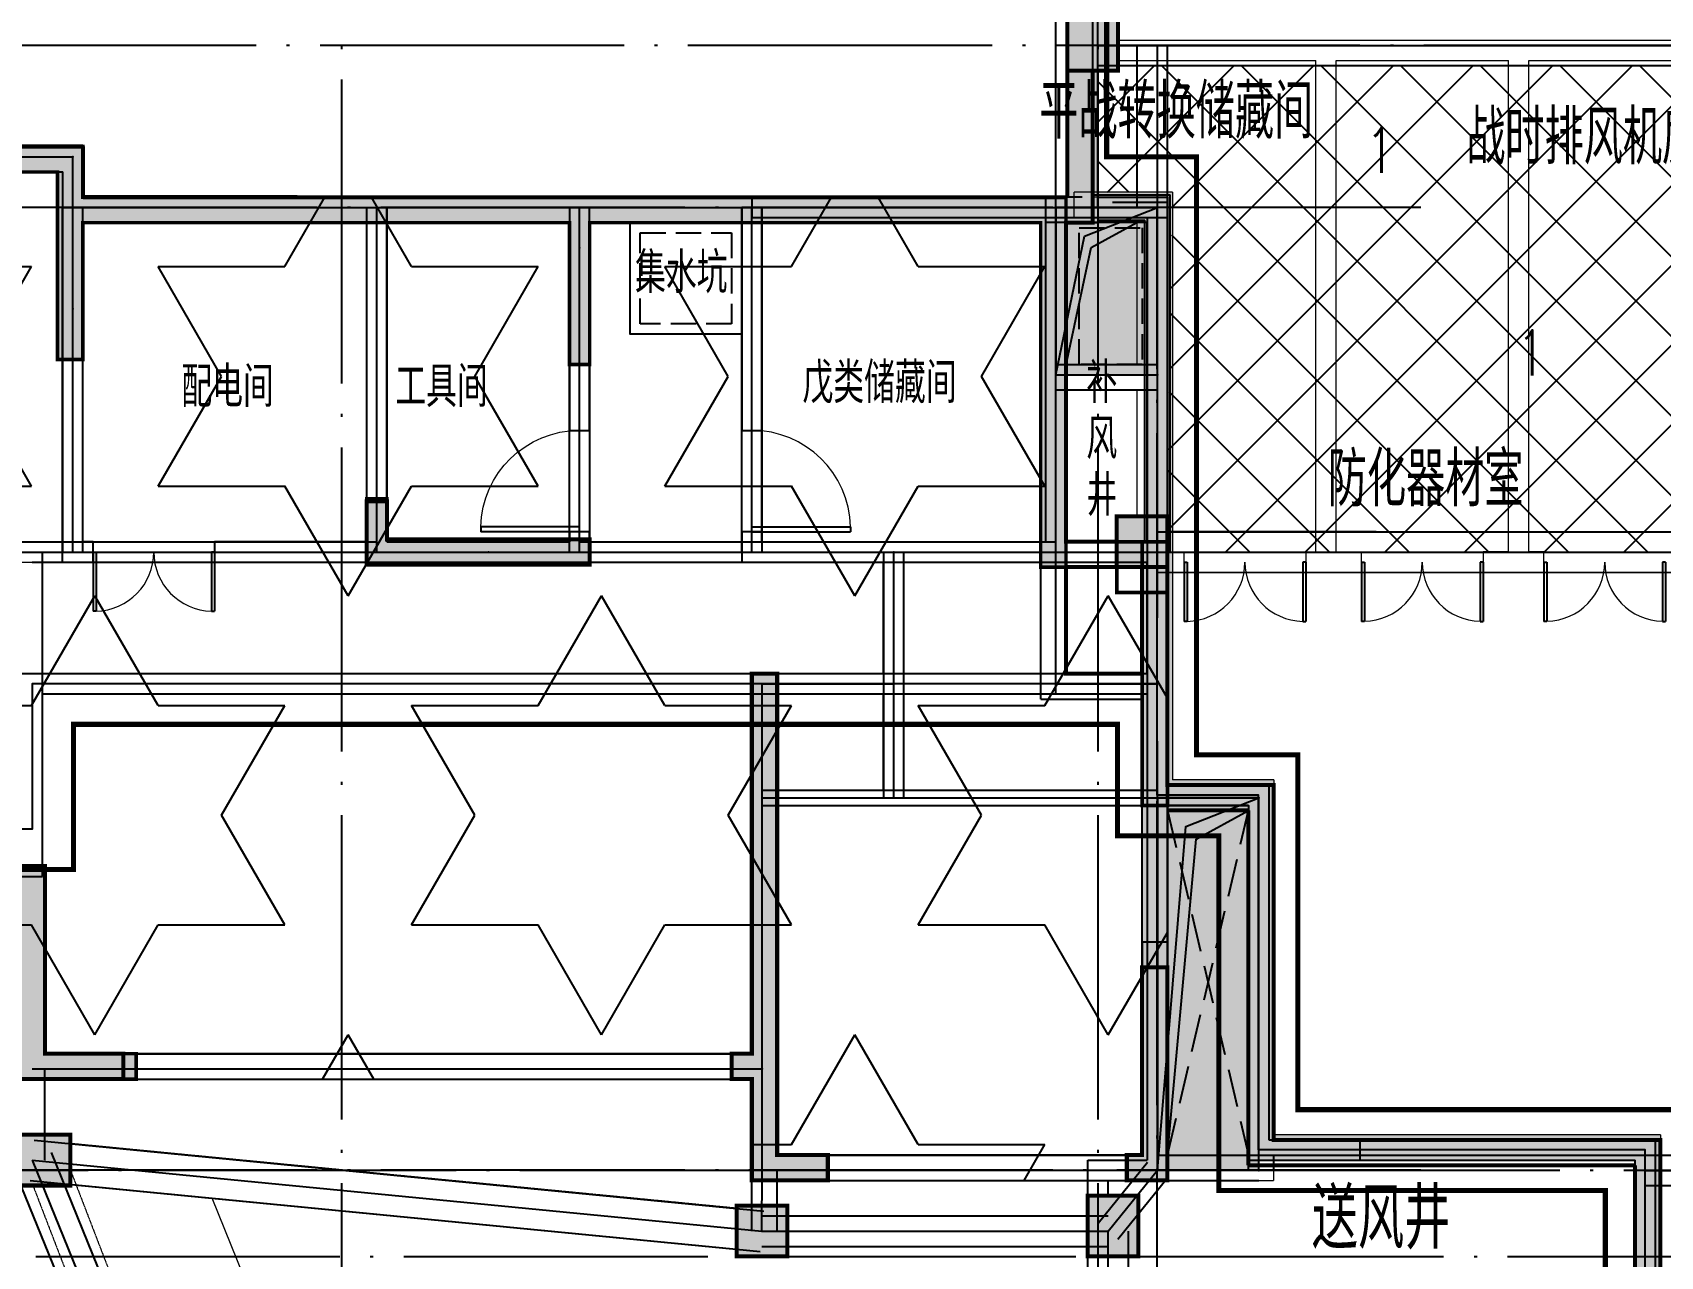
# Model space of a CAD drawing. Extents: x 290727 to 13733020, y 1731457 to 3643100.
# Drawn here: x 636766 to 652827, y 2202130 to 2214205 of the extents above; entities that cross this region are included whole.
import ezdxf

# ---------------------------------------------------------------- set-up
doc = ezdxf.new("R2010")
doc.units = 0
doc.header["$LTSCALE"] = 10
doc.header["$PDSIZE"] = 0.5
for name, pattern in [('DASH', [0.35, 0.25, -0.1]), ('DASHED', [0.75, 0.5, -0.25]), ('DOTE', [2.42, 2, -0.2, 0.02, -0.2]), ('虚线', [750, 450, -300])]:
    doc.linetypes.add(name, pattern=pattern)
doc.layers.get('0').update_dxf_attribs({"linetype": 'CONTINUOUS'})
for name, color, linetype, true_color in [('1106', 7, 'CONTINUOUS', 0x89bf5f), ('2106', 7, 'CONTINUOUS', 0x64cfcf), ('2206', 7, 'CONTINUOUS', 0x3474d4), ('3200', 7, 'CONTINUOUS', 0xf4e9b4)]:
    doc.layers.add(name, color=color, linetype=linetype, true_color=true_color)
for name, color, linetype in [('21000', 5, 'CONTINUOUS'), ('BEAM_CONT', 4, 'CONTINUOUS'), ('BEAM_DASH', 144, 'DASHED'), ('BEAM_SE', 144, 'DASHED'), ('COLU', 2, 'CONTINUOUS'), ('COLUMN', 9, 'CONTINUOUS'), ('DOTE', 8, 'DOTE'), ('PUB_HATCH', 8, 'CONTINUOUS'), ('PUB_TEXT', 7, 'CONTINUOUS'), ('SPACE_HATCH', 8, 'CONTINUOUS'), ('SURFACE', 6, 'CONTINUOUS'), ('WALL', 255, 'CONTINUOUS'), ('WINDOW', 4, 'CONTINUOUS'), ('X-人防$0$PUB_HATCH', 8, 'CONTINUOUS'), ('作业图', 4, 'CONTINUOUS'), ('剪力墙', 170, 'CONTINUOUS'), ('填充', 8, 'CONTINUOUS'), ('房间名称', 7, 'CONTINUOUS'), ('排水', 61, 'CONTINUOUS'), ('文字', 4, 'CONTINUOUS'), ('洞口边线', 7, 'CONTINUOUS'), ('防火分区示意线', 4, 'CONTINUOUS'), ('防火分区线', 7, 'CONTINUOUS'), ('风井', 211, 'CONTINUOUS')]:
    doc.layers.add(name, color=color, linetype=linetype)
doc.layers.add('DIM_MODI', color=6, linetype='CONTINUOUS', plot=False)
for name, color, linetype, lineweight in [('X-人防$0$人防', 210, 'CONTINUOUS', 20), ('人防', 210, 'CONTINUOUS', 20), ('板加腋边线', 253, '虚线', 18)]:
    doc.layers.add(name, color=color, linetype=linetype, lineweight=lineweight)
doc.layers.get('0').off()
doc.styles.add('_TCH_DIM', font='SIMPLEX', dxfattribs={"bigfont": 'GBCBIG'})
doc.styles.add('HNSJY', font='HNSJY-07', dxfattribs={"width": 0.8, "bigfont": 'HNSJY-HZ'})

# ---------------------------------------------------------------- blocks, each defined once
blk = doc.blocks.new('A$C55C93FC2')
at = {"layer": 'DOTE', "linetype": 'DOTE', "ltscale": 150}
for p, q in [((154884.1, 127235.5), (154884.1, 12200)), ((162348.6, 127235.5), (162348.6, 43042.4)), ((107484.1, 87642.4), (252290.8, 87642.4)), ((107484.1, 82642.4), (252290.8, 82642.4)), ((102196, 76542.4), (252290.8, 76542.4)), ((10299.5, 75692.4), (170248.6, 75692.4))]:
    blk.add_line(p, q, dxfattribs=at)
blk = doc.blocks.new('A$C52C345C4')
at = {"layer": '剪力墙'}
h = blk.add_hatch(color=0, dxfattribs=at)
h.paths.add_polyline_path([(-12800, -2200), (-13100, -2200), (-13100, -4800), (-12850, -4800), (-12850, -2450), (-12800, -2450)])
h.paths.add_polyline_path([(-9000, -3500), (-9250, -3500), (-9250, -8250), (-9750, -8250), (-9750, -8500), (-9000, -8500), (-9000, -7500), (-8800, -7500), (-8800, -7250), (-9000, -7250)])
h.paths.add_polyline_path([(-12850, -6400), (-13100, -6400), (-13100, -8500), (-12700, -8500), (-12700, -8250), (-12850, -8250)])
h.paths.add_polyline_path([(-12850, -4800), (-13100, -4800), (-13100, -6400), (-12850, -6400)])
h.paths.add_polyline_path([(-5200, -1800), (-5400, -1800), (-5400, -2175), (-7400, -2175), (-7400, -2425), (-5200, -2425)], flags=17)
h.paths.add_polyline_path([(2600, 200), (-200, 200), (-400, 200), (-400, 0), (-200, 0), (-200, -400), (0, -400), (0, 0), (2600, 0)], flags=17)
h.paths.add_polyline_path([(2400, -1800), (2200, -1800), (2200, -2200), (-200, -2200), (-200, -2450), (2400, -2450)], flags=17)
h.paths.add_polyline_path([(-1775, -5400), (-2025, -5400), (-2025, -7250), (-2925, -7250), (-2925, -7500), (-1775, -7500)])
h.paths.add_polyline_path([(5125, -7250), (4225, -7250), (4225, -5400), (3975, -5400), (3975, -7500), (5125, -7500)])
h.paths.add_polyline_path([(9600, -2175), (7600, -2175), (7600, -1800), (7400, -1800), (7400, -2425), (9600, -2425)], flags=17)
h.paths.add_polyline_path([(11450, -3500), (11200, -3500), (11200, -7250), (11000, -7250), (11000, -7500), (11200, -7500), (11200, -8500), (11950, -8500), (11950, -8250), (11450, -8250), (11450, -7250)])
h.paths.add_polyline_path([(15700, -2200), (15000, -2200), (15000, -2450), (15050, -2450), (15050, -4800), (15300, -4800), (15300, -2450), (15400, -2450), (15400, -4800), (15650, -4800), (15650, -2450), (15700, -2450)])
h.paths.add_polyline_path([(15800, -8250), (15650, -8250), (15650, -6150), (15400, -6150), (15400, -8250), (15300, -8250), (15300, -6150), (15050, -6150), (15050, -8250), (14900, -8250), (14900, -8500), (15800, -8500)])
h.paths.add_polyline_path([(19500, -7500), (19650, -7500), (19650, -7250), (19500, -7250), (19500, -3500), (19250, -3500), (19250, -7250), (19250, -8250), (18750, -8250), (18750, -8500), (19500, -8500)])
h.paths.add_polyline_path([(23300, -1775), (23100, -1775), (23100, -2175), (21100, -2175), (21100, -2425), (23300, -2425)])
h.paths.add_polyline_path([(30900, 200), (30900, 200), (28300, 200), (28300, 0), (30700, 0), (30700, -400), (30900, -400)])
h.paths.add_polyline_path([(28300, 200), (28100, 200), (28100, 0), (28300, 0)])
h.paths.add_polyline_path([(31100, 200), (30900, 200), (30900, 0), (31100, 0)])
h.paths.add_polyline_path([(30900, -2200), (28500, -2200), (28500, -1800), (28300, -1800), (28300, -2450), (30900, -2450)])
h.paths.add_polyline_path([(33625, -7250), (32725, -7250), (32725, -5400), (32475, -5400), (32475, -7500), (33625, -7500)])
h.paths.add_polyline_path([(26725, -5400), (26475, -5400), (26475, -7250), (25575, -7250), (25575, -7500), (26725, -7500)])
h.paths.add_polyline_path([(40450, -8250), (39950, -8250), (39950, -3500), (39700, -3500), (39700, -7250), (39500, -7250), (39500, -7500), (39700, -7500), (39700, -8500), (40450, -8500)])
h.paths.add_polyline_path([(43800, -6150), (43550, -6150), (43550, -8250), (43400, -8250), (43400, -8500), (43800, -8500)])
h.paths.add_polyline_path([(43800, -1950), (43300, -1950), (43300, -2450), (43550, -2450), (43550, -4800), (43800, -4800)])
h.paths.add_polyline_path([(2650, 5100), (2650, 5350), (-450, 5350), (-450, 1700), (-2400, 1700), (-2400, 1200), (-12100, 1200), (-12100, -2450), (-11850, -2450), (-11850, 950), (-7400, 950), (-7400, -450), (-7200, -450), (-7200, 950), (-2400, 950), (-2400, -400), (-2200, -400), (-2150, -400), (-2150, 1450), (-200, 1450), (-200, 5100), (2400, 5100), (2400, 1450), (4350, 1450), (4350, -400), (4400, -400), (4400, -200), (4400, -400), (4600, -400), (4600, 950), (9400, 950), (9400, -450), (9600, -450), (9600, 950), (14050, 950), (14050, -2450), (14300, -2450), (14300, 1200), (4600, 1200), (4600, 1700), (2650, 1700)])
h.paths.add_polyline_path([(36100, -1800), (35900, -1800), (35900, -2425), (38100, -2425), (38100, -2175), (36100, -2175)])
h.paths.add_polyline_path([(2650, 5100), (3050, 5100), (3050, 5350), (2650, 5350)], flags=17)
h = blk.add_hatch(color=0, dxfattribs=at)
h.paths.add_polyline_path([(16400, 1200), (14300, 1200), (14300, 950), (16400, 950)])
h.paths.add_polyline_path([(26350, 1450), (28300, 1450), (28300, 5100), (30900, 5100), (30900, 1450), (32850, 1450), (32850, -200), (32850, -400), (33100, -400), (33100, 950), (37900, 950), (37900, -450), (38100, -450), (38100, 950), (42550, 950), (42550, -2450), (42800, -2450), (42800, 1200), (33100, 1200), (33100, 1700), (31150, 1700), (31150, 5350), (28050, 5350), (28050, 5100), (28050, 1700), (26100, 1700), (26100, 1200), (16400, 1200), (16400, -2450), (16650, -2450), (16650, 950), (21100, 950), (21100, -450), (21300, -450), (21300, 950), (26100, 950), (26100, -400), (26350, -400), (26350, -200), (26350, -200)])
h.paths.add_polyline_path([(27650, 5100), (28050, 5100), (28050, 5350), (27650, 5350)], flags=16)
at = {"layer": '剪力墙', "color": 0}
blk.add_lwpolyline([(30900, 1450), (32850, 1450), (32850, -200), (32850, -200), (32850, -400), (33100, -400), (33100, 950), (37900, 950), (37900, -450), (38100, -450), (38100, 950), (42550, 950), (42550, -2450), (42800, -2450), (42800, 1200), (33100, 1200), (33100, 1700), (31150, 1700)], dxfattribs=at)
for points in [[(38100, -2175), (38100, -2425), (35900, -2425), (35900, -1800), (36100, -1800), (36100, -2175)], [(43300, -1950), (43800, -1950), (43800, -4800), (43550, -4800), (43550, -2450), (43300, -2450)], [(39700, -8500), (39700, -7500), (39500, -7500), (39500, -7250), (39700, -7250), (39700, -3500), (39950, -3500), (39950, -8250), (40450, -8250), (40450, -8500)], [(32475, -5400), (32725, -5400), (32725, -7250), (33625, -7250), (33625, -7500), (32475, -7500)], [(43800, -6150), (43550, -6150), (43550, -8250), (43400, -8250), (43400, -8500), (43800, -8500)]]:
    blk.add_lwpolyline(points, close=True, dxfattribs=at)
blk = doc.blocks.new('$DorLib2D$00000002')
for p, q in [((-0.5, 0), (-0.5, 0.4875)), ((-0.475, 0.4875), (-0.5, 0.4875)), ((-0.475, 0), (-0.475, 0.4875)), ((0.475, 0), (0.475, 0.4875)), ((0.475, 0.4875), (0.5, 0.4875)), ((0.5, 0), (0.5, 0.4875)), ((-0.5, 0), (-0.475, 0)), ((0.5, 0), (0.475, 0))]:
    blk.add_line(p, q)
at = {"lineweight": 13}
for centre, start, end in [((-0.4875, 0), 0, 88.53072), ((0.4875, 0), 91.46928, 180)]:
    blk.add_arc(centre, 0.4875, start, end, dxfattribs=at)
blk = doc.blocks.new('$DorLib2D$00000001')
for p, q in [((0.45, 0.975), (0.5, 0.975)), ((0.45, 0), (0.45, 0.975)), ((0.5, 0), (0.5, 0.975)), ((0.5, 0), (0.45, 0))]:
    blk.add_line(p, q)
at = {"lineweight": 13}
blk.add_arc((0.475, 0), 0.975, 91.4693, 180, dxfattribs=at)
blk = doc.blocks.new('A$C26CF02E8')
at = {"layer": '风井', "linetype": 'DASH', "ltscale": 150}
for p, q in [((157415, 80965), (158215, 77565)), ((157415, 77565), (158215, 80965))]:
    blk.add_line(p, q, dxfattribs=at)
at = {"layer": '风井', "linetype": 'DASH', "ltscale": 150, "flags": 128}
blk.add_lwpolyline([(157415, 77565), (158215, 77565), (158215, 80965), (157415, 80965)], close=True, dxfattribs=at)
blk = doc.blocks.new('_FZH')
blk.add_lwpolyline([(-0.5, -0.5), (0.5, -0.5), (0.5, 0.5), (-0.5, 0.5)], close=True)
at = {"layer": 'PUB_HATCH'}
blk.add_solid([(-0.5, -0.5), (0.5, -0.5), (-0.5, 0.5), (0.5, 0.5)], dxfattribs=at)
blk = doc.blocks.new('X-人防$0$$DorLib2D$00000002')
for p, q in [((-0.5, 0), (-0.5, 0.4875)), ((-0.475, 0.4875), (-0.5, 0.4875)), ((-0.475, 0), (-0.475, 0.4875)), ((0.475, 0), (0.475, 0.4875)), ((0.475, 0.4875), (0.5, 0.4875)), ((0.5, 0), (0.5, 0.4875)), ((-0.5, 0), (-0.475, 0)), ((0.5, 0), (0.475, 0))]:
    blk.add_line(p, q)
at = {"lineweight": 13}
for centre, start, end in [((-0.4875, 0), 0, 88.53072), ((0.4875, 0), 91.46928, 180)]:
    blk.add_arc(centre, 0.4875, start, end, dxfattribs=at)
blk = doc.blocks.new('车库建筑作业图')
at = {"layer": 'PUB_HATCH', "linetype": 'Continuous'}
for points in [[(647277, 2213830), (646977, 2213830), (646977, 2212580), (647177, 2212513), (647277, 2212580)], [(643862, 2212380), (647277, 2212380), (647177, 2212513), (646977, 2212580), (643862, 2212580)], [(647177, 2212513), (647277, 2212380), (647962, 2212380), (647962, 2212580), (647277, 2212580)]]:
    blk.add_hatch(color=256, dxfattribs=at).paths.add_polyline_path(points)
at = {"layer": 'PUB_HATCH'}
blk.add_hatch(color=256, dxfattribs=at).paths.add_polyline_path([(647762, 2212330), (647745, 2212580), (646762, 2212580), (646762, 2212330)])
at = {"layer": 'SPACE_HATCH'}
for points in [[(647762, 2212381), (648012, 2212631), (647042, 2212631), (647042, 2212381)], [(648762, 2206581), (649012, 2206831), (648012, 2206831), (647762, 2206581)], [(652577, 2203081), (652827, 2203331), (649012, 2203331), (648762, 2203081)]]:
    blk.add_hatch(color=256, dxfattribs=at).paths.add_polyline_path(points)
at = {"layer": 'X-人防$0$PUB_HATCH', "linetype": 'Continuous'}
for points in [[(648012, 2212631), (647762, 2212381), (647762, 2208980), (648012, 2208980)], [(648012, 2208980), (647762, 2208980), (647762, 2206581), (648012, 2206831)], [(649012, 2206831), (648762, 2206581), (648762, 2203081), (649012, 2203331)]]:
    blk.add_hatch(color=256, dxfattribs=at).paths.add_polyline_path(points)
at = {"layer": 'X-人防$0$PUB_HATCH'}
blk.add_hatch(color=256, dxfattribs=at).paths.add_polyline_path([(652827, 2203331), (652577, 2203081), (652577, 2197781), (652827, 2198031)])
at = {"layer": '填充', "linetype": 'Continuous'}
h = blk.add_hatch(dxfattribs=at)
h.set_pattern_fill('ANSI37', color=256, scale=350, style=0)
h.set_pattern_definition([(45, (0, 0), (-392.8862, 392.8862), []), (135, (0, 0), (-392.8862, -392.8862), [])])
h.paths.add_polyline_path([(657977, 2213880), (647277, 2213880), (647277, 2212630), (648012, 2212630), (647962, 2209080), (657977, 2209080)])
at = {"layer": 'DIM_MODI', "linetype": 'Continuous'}
for p, q in [((646977, 2212580), (646977, 2236180)), ((635313, 2213080), (637262, 2213080)), ((637262, 2213080), (637262, 2212580)), ((637262, 2212580), (646977, 2212580))]:
    blk.add_line(p, q, dxfattribs=at)
at = {"layer": 'DOTE', "ltscale": 150}
for p, q in [((646862, 2207680), (646862, 2214904)), ((650462, 2212480), (619362, 2212480)), ((647862, 2196363), (647862, 2212480)), ((650462, 2202980), (619362, 2202980))]:
    blk.add_line(p, q, dxfattribs=at)
at = {"layer": 'WALL', "linetype": 'Continuous'}
for p, q in [((646977, 2213830), (646977, 2212580)), ((647277, 2213830), (647277, 2212580)), ((643862, 2212580), (646977, 2212580)), ((643862, 2212580), (643862, 2212380)), ((647277, 2212580), (647962, 2212580)), ((647962, 2212580), (647962, 2212380)), ((643862, 2212380), (647277, 2212380)), ((647277, 2212380), (647962, 2212380)), ((647762, 2212380), (647762, 2206680)), ((647962, 2212380), (647962, 2206780)), ((647962, 2207780), (647962, 2206780)), ((647762, 2207680), (647762, 2206680)), ((647762, 2206680), (647762, 2203080)), ((647762, 2206680), (647762, 2203080)), ((647962, 2206780), (648962, 2206780)), ((647962, 2206780), (648962, 2206780)), ((648962, 2206780), (648962, 2203280)), ((648962, 2206780), (648962, 2203280)), ((647962, 2206580), (648762, 2206580)), ((647962, 2206580), (647962, 2202880)), ((647962, 2206580), (648762, 2206580)), ((647962, 2206580), (647962, 2202880)), ((648762, 2206580), (648762, 2203080)), ((648762, 2206580), (648762, 2203080)), ((648962, 2203280), (649862, 2203280)), ((648962, 2203280), (652777, 2203280)), ((649862, 2203280), (649862, 2203080)), ((652777, 2201980), (652777, 2203280)), ((647177, 2203080), (647762, 2203080)), ((647177, 2202480), (647177, 2203080)), ((647377, 2203080), (647762, 2203080)), ((648762, 2203080), (649862, 2203080)), ((648762, 2203080), (652577, 2203080)), ((652577, 2202080), (652577, 2203080)), ((647377, 2202880), (647962, 2202880)), ((647377, 2202730), (647377, 2202880)), ((647577, 2202880), (647962, 2202880)), ((647177, 2201980), (647177, 2202480)), ((647377, 2202080), (647377, 2202130))]:
    blk.add_line(p, q, dxfattribs=at)
at = {"layer": 'WALL'}
for p, q in [((637062, 2208980), (637062, 2212480)), ((637062, 2212480), (637262, 2212480)), ((637262, 2209180), (637262, 2212480)), ((640062, 2209180), (640062, 2212480)), ((640062, 2212480), (640262, 2212480)), ((640262, 2209180), (640262, 2212480)), ((642062, 2212480), (642062, 2210280)), ((642262, 2212480), (642062, 2212480)), ((642262, 2210280), (642262, 2212480)), ((643762, 2212480), (643762, 2210280)), ((643962, 2212480), (643762, 2212480)), ((643962, 2210280), (643962, 2212480)), ((647122, 2212580), (646762, 2212580)), ((646762, 2212330), (646762, 2212580)), ((647962, 2212530), (647422, 2212530)), ((647962, 2209080), (647962, 2212530)), ((646762, 2209180), (646762, 2212330)), ((647762, 2212330), (646762, 2212330)), ((646962, 2209180), (646962, 2212330)), ((647762, 2212330), (647422, 2212330)), ((647762, 2209180), (647762, 2212330)), ((642062, 2210280), (642262, 2210280)), ((643762, 2210280), (643962, 2210280)), ((642262, 2209280), (642062, 2209280)), ((642062, 2209280), (642062, 2209180)), ((642262, 2208980), (642262, 2209280)), ((643962, 2209280), (643762, 2209280)), ((643762, 2209280), (643762, 2208980)), ((643962, 2209180), (643962, 2209280)), ((637362, 2209180), (637262, 2209180)), ((637362, 2208980), (637362, 2209180)), ((640062, 2209180), (638562, 2209180)), ((638562, 2209180), (638562, 2208980)), ((640262, 2209180), (642062, 2209180)), ((643962, 2209180), (646762, 2209180)), ((646962, 2209180), (647762, 2209180)), ((647962, 2207780), (647962, 2209080)), ((637062, 2208980), (637362, 2208980)), ((638562, 2208980), (640162, 2208980)), ((640162, 2208980), (642262, 2208980)), ((643762, 2208980), (646862, 2208980)), ((646862, 2208980), (647762, 2208980)), ((647762, 2207880), (647762, 2208980)), ((636662, 2207880), (647762, 2207880)), ((636862, 2207680), (647762, 2207680)), ((636862, 2206330), (636862, 2207680)), ((636862, 2205880), (636862, 2206330)), ((636662, 2205880), (636862, 2205880))]:
    blk.add_line(p, q, dxfattribs=at)
at = {"layer": 'WINDOW', "linetype": 'DASH', "ltscale": 100}
blk.add_lwpolyline([(647092, 2212280), (647712, 2212280), (647712, 2210930), (647092, 2210930)], close=True, dxfattribs=at)
at = {"layer": 'WINDOW'}
for points in [[(637362, 2209180), (638562, 2209180)], [(637362, 2208980), (638562, 2208980)]]:
    blk.add_lwpolyline(points, dxfattribs=at)
at = {"layer": 'X-人防$0$人防', "color": 6, "linetype": 'Continuous'}
for p, q in [((647477, 2214131), (649527, 2214131)), ((647477, 2214131), (647477, 2213931)), ((649527, 2214131), (651427, 2214131)), ((651427, 2214131), (653127, 2214131)), ((647477, 2213931), (649427, 2213931)), ((649427, 2209080), (649427, 2213931)), ((649627, 2209080), (649627, 2213931)), ((649627, 2213931), (651327, 2213931)), ((651327, 2209081), (651327, 2213931)), ((651527, 2209081), (651527, 2213931)), ((651527, 2213931), (653127, 2213931)), ((648012, 2212631), (648012, 2208980)), ((647762, 2212381), (647762, 2208980)), ((648127, 2209080), (648012, 2209080)), ((648127, 2208880), (648127, 2209080)), ((649427, 2209080), (649327, 2209080)), ((649327, 2209080), (649327, 2208880)), ((649877, 2209080), (649627, 2209080)), ((649877, 2208880), (649877, 2209080)), ((651327, 2209081), (651077, 2209081)), ((651077, 2209081), (651077, 2208881)), ((651677, 2209081), (651527, 2209081)), ((651677, 2208881), (651677, 2209081)), ((647762, 2208980), (647762, 2206581)), ((648012, 2208980), (648012, 2206831)), ((648012, 2208880), (648127, 2208880)), ((649327, 2208880), (649527, 2208880)), ((649527, 2208880), (649877, 2208880)), ((651077, 2208881), (651427, 2208881)), ((651427, 2208881), (651677, 2208881)), ((649012, 2206831), (649012, 2203331)), ((648762, 2206581), (648762, 2203081))]:
    blk.add_line(p, q, dxfattribs=at)
at = {"layer": 'X-人防$0$人防', "color": 210}
for p, q in [((652827, 2203331), (652827, 2198031)), ((652577, 2203081), (652577, 2197781))]:
    blk.add_line(p, q, dxfattribs=at)
at = {"layer": '人防'}
for p, q in [((648012, 2212631), (647042, 2212631)), ((647042, 2212381), (647042, 2212631)), ((647762, 2212381), (647042, 2212381)), ((649012, 2206831), (648012, 2206831)), ((648762, 2206581), (647762, 2206581)), ((652827, 2203331), (649012, 2203331)), ((652577, 2203081), (648762, 2203081))]:
    blk.add_line(p, q, dxfattribs=at)
at = {"layer": '排水'}
blk.add_lwpolyline([(642662, 2212330), (643762, 2212330), (643762, 2211230), (642662, 2211230)], close=True, dxfattribs=at)
at = {"layer": '排水', "linetype": 'DASH', "ltscale": 100}
blk.add_lwpolyline([(642762, 2212230), (643662, 2212230), (643662, 2211330), (642762, 2211330)], close=True, dxfattribs=at)
at = {"layer": '防火分区示意线', "color": 5, "linetype": 'DASH', "ltscale": 300, "const_width": 50, "elevation": -2}
blk.add_lwpolyline([(683549, 2181478), (682760, 2181478), (682549, 2181478), (681549, 2181478), (681549, 2186578), (679263, 2186578), (679263, 2198277), (653063, 2198277), (653063, 2203578), (649249, 2203578), (649249, 2205134), (649249, 2207078), (648249, 2207078), (648249, 2212978), (647363, 2212978), (647363, 2236578)], dxfattribs=at)
at = {"layer": '防火分区示意线', "color": 3, "linetype": 'DASH', "ltscale": 300, "const_width": 50}
blk.add_lwpolyline([(687857, 2178280), (682769, 2178280), (682769, 2180680), (682569, 2180680), (680769, 2180680), (680769, 2185780), (678483, 2185780), (678483, 2197478), (652283, 2197480), (652283, 2202780), (648469, 2202780), (648469, 2206280), (647469, 2206280), (647469, 2207380), (637169, 2207380), (637169, 2205947), (630369, 2205947), (630369, 2207380), (623969, 2207380), (623969, 2202580), (615069, 2202580), (615069, 2207380), (608669, 2207380)], dxfattribs=at)
at = {"layer": '防火分区线', "linetype": 'Continuous', "flags": 128}
blk.add_lwpolyline([(683162, 2181080), (682773, 2181080), (682562, 2181080), (681162, 2181080), (681162, 2181080), (681162, 2186180), (678877, 2186180), (678877, 2197878), (652677, 2197880), (652677, 2203180), (648862, 2203180), (648862, 2206680), (647862, 2206680), (647862, 2207780), (636762, 2207780), (636762, 2206347), (630762, 2206347), (630762, 2207780), (623562, 2207780), (623562, 2202980), (615462, 2202980), (615462, 2207780), (608262, 2207780)], dxfattribs=at)
at = {"layer": 'COLUMN', "linetype": 'Continuous', "yscale": 500, "zscale": 500, "rotation": 270}
for p, xscale in [((647227, 2214080), 500), ((636888, 2203080), 500.1224278178997), ((643962, 2202380), 500), ((647427, 2202430), 599.999280157499)]:
    blk.add_blockref('_FZH', p, dxfattribs=dict(at, xscale=xscale))
at = {"layer": 'SURFACE', "color": 8}
blk.add_blockref('A$C52C345C4', (604162, 2211380), dxfattribs=at)
at = {"layer": 'WINDOW'}
for name, p, xscale, yscale, zscale, rotation in [('$DorLib2D$00000001', (642162, 2209780), -1000, 1000, -1000, 90), ('$DorLib2D$00000001', (643862, 2209780), 1000, 1000, -1000, 270), ('$DorLib2D$00000002', (637962, 2209080), 1200, 1200, -1200, 180)]:
    blk.add_blockref(name, p, dxfattribs=dict(at, xscale=xscale, yscale=yscale, zscale=zscale, rotation=rotation))
at = {"layer": 'WINDOW', "color": 7, "xscale": 1200, "yscale": 1200, "zscale": -1200}
for p, rotation in [((648727, 2208980), 180.0018541666201), ((650477, 2208981), 180.0018541666325), ((652277, 2208981), 180.0018541666279)]:
    blk.add_blockref('X-人防$0$$DorLib2D$00000002', p, dxfattribs=dict(at, rotation=rotation))
at = {"layer": '文字', "linetype": 'Continuous'}
for name, p in [('A$C26CF02E8', (490548, 2125565)), ('A$C55C93FC2', (484928, 2126437))]:
    blk.add_blockref(name, p, dxfattribs=at)
at = {"layer": 'PUB_TEXT', "style": '_TCH_DIM'}
for s, p in [('平战转换储藏间', (646698, 2213159)), ('战时排风机房', (650912, 2212904)), ('防化器材室', (649545, 2209530))]:
    blk.add_text(s, height=536.2, dxfattribs=at).set_placement(p)
at = {"layer": 'PUB_TEXT', "style": '_TCH_DIM', "width": 0.705882}
for p in [(649925, 2212820), (651414, 2210821)]:
    blk.add_text('1', height=446, dxfattribs=at).set_placement(p)
at = {"layer": '房间名称', "style": 'HNSJY', "width": 0.8}
for s, p in [('集水坑', (642710, 2211636)), ('戊类储藏间', (644362, 2210549)), ('补', (647163, 2210549)), ('配电间', (638234, 2210510)), ('工具间', (640344, 2210510)), ('风', (647163, 2209997)), ('井', (647163, 2209440))]:
    blk.add_text(s, height=400, dxfattribs=at).set_placement(p)
at = {"layer": '文字', "linetype": 'Continuous', "style": 'HNSJY', "width": 0.8}
blk.add_text('送风井', height=600, dxfattribs=at).set_placement((649386, 2202205))
blk = doc.blocks.new('人防-l')
at = {"layer": '21000'}
blk.add_hatch(color=0, dxfattribs=at).paths.add_polyline_path([(799605, -928383), (799605, -926783), (799855, -926783), (799855, -928383)])
at = {"layer": '2106'}
for points in [[(799369, -919034), (798869, -919034), (798869, -919534), (799369, -919534)], [(799855, -923933), (799355, -923933), (799355, -924433), (799855, -924433)], [(789029, -930034), (788529, -930034), (788529, -930534), (789029, -930534)], [(796104, -930734), (795604, -930734), (795604, -931234), (796104, -931234)], [(799569, -930634), (799069, -930634), (799069, -931234), (799569, -931234)]]:
    blk.add_hatch(color=0, dxfattribs=at).paths.add_polyline_path(points)
at = {"layer": '3200'}
for points in [[(798755, -920883), (798755, -922534), (799755, -922534), (799755, -920884), (799169, -920884), (798755, -920883)], [(799755, -920884), (799169, -920884), (798755, -920883), (798755, -922534), (799037, -921166)], [(799755, -926708), (799755, -930383), (800755, -930384), (800755, -930234), (800755, -926708), (799755, -926708)], [(800755, -926708), (799755, -926708), (799755, -930383), (800037, -926991)]]:
    blk.add_hatch(color=0, dxfattribs=at).paths.add_polyline_path(points)
at = {"color": 0}
for p, q in [((799169, -919284), (799169, -914284)), ((799169, -920884), (799169, -919284)), ((799169, -919284), (799755, -919284)), ((799755, -919284), (805144, -919284)), ((799755, -920884), (799755, -919284)), ((788555, -920383), (789055, -920383)), ((789055, -920883), (789055, -920383)), ((789055, -920883), (792055, -920883)), ((789055, -921883), (789055, -920883)), ((792055, -920883), (793555, -920883)), ((792055, -923783), (792055, -920883)), ((793555, -920883), (794055, -920883)), ((794055, -920883), (795755, -920883)), ((794055, -921283), (794055, -920883)), ((795755, -920883), (798255, -920883)), ((795755, -924283), (795755, -920883)), ((798255, -920883), (798755, -920883)), ((798755, -920883), (799169, -920884)), ((798755, -922534), (798755, -920883)), ((799169, -920884), (799755, -920884)), ((799755, -922534), (799755, -920884)), ((794055, -922433), (794055, -921283)), ((789055, -924283), (789055, -921883)), ((794055, -924283), (794055, -922433)), ((798755, -924283), (798755, -922534)), ((798755, -922534), (799755, -922534)), ((799755, -924283), (799755, -922534)), ((792055, -924283), (792055, -923783)), ((788655, -924283), (789055, -924283)), ((789055, -924283), (792055, -924283)), ((792055, -924283), (793155, -924283)), ((793155, -924283), (794055, -924283)), ((794055, -924283), (795755, -924283)), ((795755, -924283), (797155, -924283)), ((797155, -924283), (798755, -924283)), ((797155, -925583), (797155, -924283)), ((798754, -925584), (798755, -924283)), ((798755, -924283), (799755, -924283)), ((799754, -925584), (799755, -924283)), ((799755, -924283), (805144, -924284)), ((795855, -926708), (795855, -925583)), ((795855, -925583), (797155, -925583)), ((797155, -926708), (797155, -925583)), ((798754, -925584), (799754, -925584)), ((799755, -926708), (799754, -925584)), ((795855, -929383), (795855, -926708)), ((795855, -926708), (797155, -926708)), ((797155, -926708), (799755, -926708)), ((799755, -930383), (799755, -926708)), ((799755, -926708), (800755, -926708)), ((800755, -930234), (800755, -926708)), ((788655, -929383), (789555, -929383)), ((789555, -929383), (795555, -929383)), ((795555, -929383), (795855, -929383)), ((795855, -930383), (795855, -929383)), ((800755, -930384), (800755, -930234)), ((800755, -930234), (804569, -930234)), ((804569, -930384), (804569, -930234)), ((788654, -930284), (795854, -930984)), ((788654, -930284), (791704, -937784)), ((795854, -930984), (795855, -930383)), ((795855, -930383), (796505, -930383)), ((796505, -930383), (799455, -930383)), ((799269, -930984), (799755, -930383)), ((799455, -930383), (799755, -930383)), ((799755, -930383), (800755, -930384)), ((804569, -935484), (804569, -930384)), ((804569, -930384), (807069, -930384)), ((795854, -930984), (799269, -930984)), ((799269, -935484), (799269, -930984))]:
    blk.add_line(p, q, dxfattribs=at)
for p in [(799169, -919284), (799755, -919284), (789055, -920383), (789055, -920883), (792055, -920883), (793555, -920883), (794055, -920883), (795755, -920883), (798255, -920883), (798755, -920883), (799169, -920884), (799755, -920884), (794055, -921283), (789055, -921883), (794055, -922433), (798755, -922534), (799755, -922534), (792055, -923783), (789055, -924283), (792055, -924283), (793155, -924283), (794055, -924283), (795755, -924283), (797155, -924283), (798755, -924283), (799755, -924283), (795855, -925583), (797155, -925583), (798754, -925584), (799754, -925584), (795855, -926708), (797155, -926708), (799755, -926708), (800755, -926708), (789555, -929383), (795555, -929383), (795855, -929383), (800755, -930234), (804569, -930234), (795855, -930383), (796505, -930383), (799455, -930383), (799755, -930383), (800755, -930384), (804569, -930384), (795854, -930984), (799269, -930984)]:
    blk.add_point(p, dxfattribs=at)
at = {"layer": '1106', "color": 0}
for p, q in [((798869, -919284), (798869, -914284)), ((799119, -919284), (799119, -914284)), ((798869, -920783), (798869, -919284)), ((799119, -920759), (799119, -919284)), ((788555, -920283), (789155, -920283)), ((789155, -920783), (789155, -920283)), ((788555, -920533), (788955, -920533)), ((788955, -920883), (788955, -920533)), ((789155, -920783), (792055, -920783)), ((792055, -920783), (793555, -920783)), ((793555, -920783), (794055, -920783)), ((794055, -920783), (795755, -920783)), ((795755, -920783), (798255, -920783)), ((798255, -920783), (798755, -920783)), ((798755, -920783), (798869, -920783)), ((799119, -920759), (799880, -920758)), ((799880, -922534), (799880, -920758)), ((788955, -921883), (788955, -920883)), ((789155, -921033), (792055, -921033)), ((789155, -921883), (789155, -921033)), ((792055, -921033), (793555, -921033)), ((793555, -921033), (793955, -921033)), ((793955, -921283), (793955, -921033)), ((794155, -921033), (795755, -921033)), ((794155, -921283), (794155, -921033)), ((795755, -921033), (798255, -921033)), ((798255, -921033), (798605, -921033)), ((798605, -922534), (798605, -921033)), ((798855, -921033), (799168, -921034)), ((798855, -922534), (798855, -921033)), ((799169, -921009), (799630, -921009)), ((799630, -922534), (799630, -921009)), ((793955, -922433), (793955, -921283)), ((794155, -922433), (794155, -921283)), ((788955, -924283), (788955, -921883)), ((789155, -924283), (789155, -921883)), ((798605, -924283), (798605, -922534)), ((798855, -924183), (798855, -922534)), ((799630, -924183), (799630, -922534)), ((799880, -924283), (799880, -922534)), ((791955, -924408), (791955, -923783)), ((792155, -924158), (792155, -923783)), ((792155, -924158), (793155, -924158)), ((793155, -924158), (794055, -924158)), ((798604, -925734), (798605, -924283)), ((798855, -924183), (799630, -924183)), ((799854, -925584), (799855, -924283)), ((791955, -924408), (793155, -924408)), ((793155, -924408), (794055, -924408)), ((798854, -925484), (798854, -924433)), ((798854, -924433), (799604, -924433)), ((799604, -925484), (799604, -924433)), ((795755, -926708), (795755, -925583)), ((796005, -926708), (796005, -925583)), ((798854, -925484), (799604, -925484)), ((799854, -926583), (799854, -925584)), ((798604, -925734), (799604, -925734)), ((799605, -926708), (799604, -925734)), ((795755, -929233), (795755, -926708)), ((796005, -929383), (796005, -926708)), ((799605, -930233), (799605, -926708)), ((799854, -926583), (800905, -926583)), ((800905, -930084), (800905, -926583)), ((799605, -926783), (799855, -926783)), ((799855, -930483), (799855, -926833)), ((799855, -926833), (800655, -926833)), ((800655, -930334), (800655, -926833)), ((788780, -929233), (788780, -927383)), ((799605, -928383), (799855, -928383)), ((788780, -929233), (789555, -929233)), ((795555, -929233), (795755, -929233)), ((796005, -930233), (796005, -929383)), ((788530, -929483), (789555, -929483)), ((795555, -929483), (795755, -929483)), ((795755, -930483), (795755, -929483)), ((800905, -930084), (804719, -930084)), ((804719, -930384), (804719, -930084)), ((796005, -930233), (796505, -930233)), ((799455, -930233), (799605, -930233)), ((800655, -930334), (804469, -930334)), ((804469, -930384), (804469, -930334)), ((804469, -935584), (804469, -930384)), ((804719, -935334), (804719, -930384)), ((795755, -930483), (796505, -930483)), ((799455, -930483), (799855, -930483))]:
    blk.add_line(p, q, dxfattribs=at)
at = {"layer": '21000', "color": 0, "linetype": 'Continuous'}
blk.add_lwpolyline([(799605, -928383), (799605, -926783), (799855, -926783), (799855, -928383)], close=True, dxfattribs=at)
at = {"layer": '2106', "color": 0, "linetype": 'Continuous'}
for points in [[(799369, -919034), (798869, -919034), (798869, -919534), (799369, -919534)], [(799855, -923933), (799355, -923933), (799355, -924433), (799855, -924433)], [(789029, -930034), (788529, -930034), (788529, -930534), (789029, -930534)], [(796104, -930734), (795604, -930734), (795604, -931234), (796104, -931234)], [(799569, -930634), (799069, -930634), (799069, -931234), (799569, -931234)]]:
    blk.add_lwpolyline(points, close=True, dxfattribs=at)
at = {"layer": '2206', "color": 0}
for p, q in [((799555, -920884), (799555, -919284)), ((799555, -920884), (799555, -919284)), ((799855, -920884), (799855, -919284)), ((799169, -919484), (799755, -919484)), ((799755, -919484), (805144, -919484)), ((791955, -923783), (791955, -920883)), ((791955, -923783), (791955, -920883)), ((792155, -923783), (792155, -920883)), ((795655, -924283), (795655, -920883)), ((795655, -924283), (795655, -920883)), ((795855, -924283), (795855, -920883)), ((793955, -924283), (793955, -922433)), ((793955, -924283), (793955, -922433)), ((794155, -924283), (794155, -922433)), ((798755, -922434), (799755, -922434)), ((798755, -922434), (799755, -922434)), ((798755, -922684), (799755, -922684)), ((799755, -924083), (805144, -924084)), ((799755, -924083), (805144, -924084)), ((788655, -924183), (789055, -924183)), ((788655, -924183), (789055, -924183)), ((788755, -925583), (788755, -924283)), ((789055, -924183), (792055, -924183)), ((789055, -924183), (792055, -924183)), ((794055, -924183), (795755, -924183)), ((794055, -924183), (795755, -924183)), ((795755, -924183), (797155, -924183)), ((795755, -924183), (797155, -924183)), ((797055, -925583), (797055, -924283)), ((797055, -925583), (797055, -924283)), ((797155, -924183), (798755, -924183)), ((797155, -924183), (798755, -924183)), ((797255, -925583), (797255, -924283)), ((788655, -924383), (789055, -924383)), ((789055, -924383), (792055, -924383)), ((794055, -924383), (795755, -924383)), ((795755, -924383), (797155, -924383)), ((797155, -924383), (798755, -924383)), ((799754, -924483), (805144, -924484)), ((788755, -927383), (788755, -925583)), ((795855, -925483), (797155, -925483)), ((795855, -925483), (797155, -925483)), ((797055, -926708), (797055, -925583)), ((797055, -926708), (797055, -925583)), ((797255, -926708), (797255, -925583)), ((795855, -925683), (797155, -925683)), ((795855, -926633), (797155, -926633)), ((795855, -926633), (797155, -926633)), ((797155, -926633), (799755, -926633)), ((797155, -926633), (799755, -926633)), ((795855, -926783), (797155, -926783)), ((797155, -926783), (799755, -926783)), ((789555, -929233), (795555, -929233)), ((789555, -929233), (795555, -929233)), ((788779, -930284), (788780, -929383)), ((789555, -929483), (795555, -929483)), ((788674, -930085), (795874, -930785)), ((788674, -930085), (795874, -930785)), ((788840, -930208), (791889, -937708)), ((788840, -930208), (791889, -937708)), ((796505, -930233), (799455, -930233)), ((796505, -930233), (799455, -930233)), ((799755, -930233), (800755, -930234)), ((799755, -930233), (800755, -930234)), ((800655, -930384), (800655, -930234)), ((800655, -930384), (800655, -930234)), ((800905, -930384), (800905, -930234)), ((804569, -930234), (807069, -930234)), ((804569, -930234), (807069, -930234)), ((788469, -930359), (791519, -937859)), ((795754, -930984), (795755, -930383)), ((795754, -930984), (795755, -930383)), ((796004, -930984), (796005, -930383)), ((799172, -930905), (799657, -930304)), ((799172, -930905), (799657, -930304)), ((788635, -930483), (795835, -931183)), ((796505, -930483), (799455, -930483)), ((799366, -931062), (799852, -930462)), ((799754, -930483), (800755, -930484)), ((804569, -930534), (807069, -930534)), ((795854, -930834), (799269, -930834)), ((795854, -930834), (799269, -930834)), ((799069, -935484), (799069, -930984)), ((799069, -935484), (799069, -930984)), ((799469, -935484), (799469, -930984)), ((795854, -931134), (799269, -931134))]:
    blk.add_line(p, q, dxfattribs=at)
at = {"layer": '3200', "color": 0, "linetype": 'Continuous'}
for points in [[(799755, -920884), (799169, -920884), (798755, -920883), (798755, -922534), (799037, -921166)], [(800755, -926708), (799755, -926708), (799755, -930383), (800037, -926991)]]:
    blk.add_lwpolyline(points, close=True, dxfattribs=at)
at = {"layer": '3200', "color": 0}
for points in [[(798755, -920883, 3700), (798755, -922534, 3700), (799755, -922534, 3700), (799755, -920884, 3700), (799169, -920884, 3700), (798755, -920883, 3700), (798755, -920883, 3700)], [(799755, -926708, 3700), (799755, -930383, 3700), (800755, -930384, 3700), (800755, -930234, 3700), (800755, -926708, 3700), (799755, -926708, 3700), (799755, -926708, 3700)]]:
    blk.add_polyline3d(points, dxfattribs=at)
blk = doc.blocks.new('7-l')
at = {"layer": 'BEAM_CONT', "color": 0, "lineweight": 18, "ltscale": 1}
blk.add_line((3337516.3, -645298.1), (3338266.3, -645298.1), dxfattribs=at)
at = {"layer": 'BEAM_SE', "color": 0}
for p, q in [((3330616.3, -644898.1), (3330616.3, -642148.1)), ((3330816.3, -644898.1), (3330816.3, -642148.1)), ((3334316.3, -645298.1), (3334316.3, -642148.1)), ((3334516.3, -645298.1), (3334516.3, -642148.1)), ((3332616.3, -645298.1), (3332616.3, -643548.1)), ((3332816.3, -645298.1), (3332816.3, -643548.1)), ((3325616.3, -645298.1), (3327616.3, -645298.1)), ((3327816.3, -645298.1), (3330616.3, -645298.1)), ((3332816.3, -645298.1), (3337266.3, -645298.1)), ((3327416.3, -648498.1), (3327416.3, -645498.1)), ((3327816.3, -645498.1), (3330616.3, -645498.1)), ((3332816.3, -645498.1), (3337266.3, -645498.1)), ((3335716.3, -646598.1), (3335716.3, -645498.1)), ((3335916.3, -646698.1), (3335916.3, -645498.1)), ((3337516.3, -645548.1), (3338266.3, -645548.1)), ((3334666.3, -646598.1), (3335716.3, -646598.1)), ((3335916.3, -647748.1), (3335916.3, -646698.1)), ((3334666.3, -646798.1), (3335716.3, -646798.1)), ((3335716.3, -647748.1), (3335716.3, -646798.1)), ((3334666.3, -647748.1), (3338266.3, -647748.1)), ((3334666.3, -647898.1), (3338266.3, -647898.1)), ((3328316.3, -650348.1), (3334216.3, -650348.1)), ((3328316.3, -650598.1), (3334216.3, -650598.1)), ((3335166.3, -651348.1), (3338116.3, -651348.1)), ((3335166.3, -651598.1), (3338116.3, -651598.1))]:
    blk.add_line(p, q, dxfattribs=at)
for points in [[(3327616.3, -643498.1), (3327616.3, -645298.1)], [(3327816.3, -645298.1), (3327816.3, -643498.1)]]:
    blk.add_lwpolyline(points, dxfattribs=at)
at = {"layer": 'WINDOW', "color": 0, "lineweight": 18, "ltscale": 1}
for p, q in [((3325616.3, -645498.1), (3327616.3, -645498.1)), ((3338266.3, -649498.1), (3338266.3, -647898.1)), ((3338516.3, -649498.1), (3338516.3, -647898.1))]:
    blk.add_line(p, q, dxfattribs=at)
at = {"layer": '剪力墙', "color": 0, "const_width": 35}
for points in [[(3325616.3, -641648.1), (3327566.3, -641648.1), (3327566.3, -643298.1), (3327566.3, -643298.1), (3327566.3, -643498.1), (3327816.3, -643498.1), (3327816.3, -642148.1), (3332616.3, -642148.1), (3332616.3, -643548.1), (3332816.3, -643548.1), (3332816.3, -642148.1), (3337266.3, -642148.1), (3337266.3, -645548.1), (3337516.3, -645548.1), (3337516.3, -641898.1), (3327816.3, -641898.1), (3327816.3, -641398.1), (3325866.3, -641398.1)], [(3338516.3, -645298.1), (3338016.3, -645298.1), (3338016.3, -645798.1), (3338516.3, -645798.1), (3338516.3, -645298.1)]]:
    blk.add_lwpolyline(points, dxfattribs=at)
for points in [[(3332816.3, -645273.1), (3332816.3, -645523.1), (3330616.3, -645523.1), (3330616.3, -644873.1), (3330816.3, -644873.1), (3330816.3, -645273.1)], [(3338266.3, -645298.1), (3338516.3, -645298.1), (3338516.3, -647898.1), (3338266.3, -647898.1)], [(3334416.3, -651598.1), (3334416.3, -650598.1), (3334216.3, -650598.1), (3334216.3, -650348.1), (3334416.3, -650348.1), (3334416.3, -646598.1), (3334666.3, -646598.1), (3334666.3, -651348.1), (3335166.3, -651348.1), (3335166.3, -651598.1)], [(3327191.3, -648498.1), (3327441.3, -648498.1), (3327441.3, -650348.1), (3328341.3, -650348.1), (3328341.3, -650598.1), (3327191.3, -650598.1)], [(3338516.3, -649498.1), (3338266.3, -649498.1), (3338266.3, -651348.1), (3338116.3, -651348.1), (3338116.3, -651598.1), (3338516.3, -651598.1)]]:
    blk.add_lwpolyline(points, close=True, dxfattribs=at)
blk = doc.blocks.new('梁图-10.22')
h = blk.add_hatch()
h.set_pattern_fill('STARS', color=0, scale=10000, style=0)
h.set_pattern_definition([(360, (-13031997, -1453558.3), (1e-12, 2165.0635), [1250, -1250]), (60, (-13031997, -1453558.3), (-1875, 1082.53176), [1250, -1250]), (120, (-13031372, -1452475.8), (-1875, -1082.53176), [1250, -1250])])
h.paths.add_polyline_path([(-1490174, 256808), (-1492274, 256808), (-1501974, 256808), (-1501974, 257308), (-1503924, 257308), (-1503924, 260958), (-1507024, 260958), (-1507024, 257308), (-1508974, 257308), (-1508974, 256808), (-1518674, 256808), (-1518674, 253418), (-1519674, 253418), (-1519674, 247108), (-1515574, 247108), (-1515574, 248108), (-1495374, 248108), (-1495374, 247108), (-1487074, 247108), (-1487074, 248108), (-1466874, 248108), (-1466874, 247108), (-1462774, 247108), (-1462774, 253408), (-1463774, 253408), (-1463774, 256808), (-1473474, 256808), (-1473474, 257308), (-1475424, 257308), (-1475424, 260958), (-1478524, 260958), (-1478524, 257308), (-1480474, 257308), (-1480474, 256808)])
at = {"color": 0}
blk.add_lwpolyline([(-1519674, 253408), (-1519674, 247108), (-1515574, 247108), (-1515574, 248108), (-1495374, 248108), (-1495374, 247108), (-1487074, 247108), (-1487074, 248108), (-1466874, 248108), (-1466874, 247108), (-1462774, 247108), (-1462774, 253408), (-1463774, 253408), (-1463774, 256808), (-1473474, 256808), (-1473474, 257308), (-1475424, 257308), (-1475424, 260958), (-1478524, 260958), (-1478524, 257308), (-1480474, 257308), (-1480474, 256808), (-1490174, 256808), (-1492274, 256808), (-1501974, 256808), (-1501974, 257308), (-1503924, 257308), (-1503924, 260958), (-1507024, 260958), (-1507024, 257308), (-1508974, 257308), (-1508974, 256808), (-1518674, 256808), (-1518674, 253418), (-1519674, 253418)], close=True, dxfattribs=at)
at = {"layer": 'BEAM_CONT', "color": 0, "lineweight": 18}
for p, q in [((-1463510, 256558), (-1463074, 256558)), ((-1463074, 256558), (-1463074, 255158)), ((-1463074, 255158), (-1463774, 255158)), ((-1461974, 247358), (-1462774, 247359))]:
    blk.add_line(p, q, dxfattribs=at)
at = {"layer": 'BEAM_DASH', "color": 0, "lineweight": 18}
for p, q in [((-1463260, 258108), (-1463074, 258108)), ((-1463074, 258108), (-1463074, 256808)), ((-1462774, 258108), (-1455810, 258108)), ((-1462774, 256708), (-1462774, 258108)), ((-1463074, 256808), (-1463510, 256808)), ((-1462774, 255058), (-1462774, 256708)), ((-1470674, 256559), (-1470674, 253809)), ((-1470474, 253809), (-1470474, 256559)), ((-1466974, 256559), (-1466974, 253409)), ((-1466774, 253409), (-1466774, 256559)), ((-1468674, 255159), (-1468674, 253434)), ((-1468474, 253434), (-1468474, 255159)), ((-1462774, 253659), (-1462774, 255058)), ((-1463774, 254908), (-1463074, 254908)), ((-1463074, 254908), (-1463074, 253659)), ((-1455060, 253508), (-1462774, 253509)), ((-1473674, 253409), (-1473974, 253409)), ((-1470674, 253409), (-1473474, 253409)), ((-1466974, 253409), (-1468474, 253409)), ((-1465474, 253409), (-1466774, 253409)), ((-1464024, 253409), (-1465474, 253409)), ((-1473874, 252009), (-1473874, 253209)), ((-1473874, 253209), (-1473674, 253209)), ((-1473474, 253209), (-1470674, 253209)), ((-1468674, 253209), (-1466874, 253209)), ((-1466874, 253209), (-1465474, 253209)), ((-1465574, 253209), (-1465574, 252109)), ((-1465474, 253209), (-1464024, 253209)), ((-1465374, 252009), (-1465374, 253209)), ((-1462774, 253109), (-1455060, 253108)), ((-1473874, 250209), (-1473874, 252009)), ((-1465574, 252109), (-1466624, 252109)), ((-1465374, 250959), (-1465374, 252009)), ((-1466624, 251909), (-1465574, 251909)), ((-1465574, 251909), (-1465574, 250959)), ((-1465474, 250959), (-1466624, 250959)), ((-1463024, 250959), (-1465474, 250959)), ((-1466624, 250809), (-1465474, 250809)), ((-1465474, 250809), (-1463024, 250809)), ((-1474074, 250209), (-1473874, 250209)), ((-1467074, 248359), (-1473074, 248359)), ((-1473849, 247558), (-1473849, 248109)), ((-1473074, 248109), (-1467074, 248109)), ((-1467024, 246833), (-1473599, 247472)), ((-1463174, 247359), (-1466124, 247359)), ((-1473599, 247215), (-1470845, 240058)), ((-1461724, 247108), (-1461724, 247258)), ((-1473967, 247058), (-1471174, 239801)), ((-1473599, 247071), (-1467024, 246431)), ((-1466874, 247109), (-1466874, 246858)), ((-1466624, 246858), (-1466624, 247109)), ((-1466124, 247109), (-1463174, 247109)), ((-1463116, 247109), (-1463238, 246958)), ((-1463060, 246780), (-1462794, 247109)), ((-1462774, 247109), (-1461724, 247108)), ((-1463560, 246758), (-1466524, 246758)), ((-1466524, 246458), (-1463560, 246458))]:
    blk.add_line(p, q, dxfattribs=at)
at = {"layer": 'COLU', "color": 0, "const_width": 40}
for points in [[(-1463260, 258558), (-1463760, 258558), (-1463760, 258058), (-1463260, 258058)], [(-1462774, 253659), (-1463274, 253659), (-1463274, 253159), (-1462774, 253159)], [(-1473599, 247558), (-1474099, 247558), (-1474099, 247058), (-1473599, 247058)], [(-1466524, 246858), (-1467024, 246858), (-1467024, 246358), (-1466524, 246358)], [(-1463060, 246958), (-1463560, 246958), (-1463560, 246358), (-1463060, 246358)]]:
    blk.add_lwpolyline(points, close=True, dxfattribs=at)
at = {"layer": 'WALL', "color": 0, "const_width": 40}
for points in [[(-1463274, 253409), (-1463774, 253409), (-1463774, 256558), (-1463510, 256558), (-1463510, 258058)], [(-1463760, 258058), (-1463760, 256808)], [(-1473474, 257309), (-1475424, 257309)], [(-1473474, 256809), (-1473474, 257309)], [(-1463760, 256808), (-1473474, 256809)], [(-1463774, 253159), (-1463274, 253159)], [(-1463024, 253159), (-1463024, 252108), (-1463774, 252108), (-1463774, 253159)], [(-1457910, 242508), (-1457910, 247508), (-1461724, 247508), (-1461724, 251009), (-1462774, 251009), (-1462774, 253159)], [(-1462774, 250759), (-1461974, 250759)], [(-1461974, 250759), (-1461974, 247258)], [(-1461974, 247258), (-1458160, 247258)], [(-1458160, 247258), (-1458160, 242508)]]:
    blk.add_lwpolyline(points, dxfattribs=at)
for points in [[(-1470474, 253434), (-1470474, 253809), (-1470674, 253809), (-1470674, 253184), (-1468474, 253184), (-1468474, 253434)], [(-1466624, 252109), (-1466874, 252109), (-1466874, 248359), (-1467074, 248359), (-1467074, 248109), (-1466874, 248109), (-1466874, 247109), (-1466124, 247109), (-1466124, 247359), (-1466624, 247359)], [(-1473849, 248359), (-1473849, 250209), (-1474099, 250209), (-1474099, 248109), (-1473074, 248109), (-1473074, 248359)], [(-1462774, 247109), (-1462774, 249209), (-1463024, 249209), (-1463024, 247359), (-1463174, 247359), (-1463174, 247109)]]:
    blk.add_lwpolyline(points, close=True, dxfattribs=at)
at = {"layer": 'WINDOW', "color": 0, "lineweight": 18}
for p, q in [((-1463024, 249209), (-1463024, 250809)), ((-1462774, 249209), (-1462774, 250809))]:
    blk.add_line(p, q, dxfattribs=at)
at = {"layer": '板加腋边线', "color": 0, "lineweight": 18}
blk.add_line((-1472203, 246935), (-1469915, 241308), dxfattribs=at)
at = {"layer": '洞口边线', "color": 0}
for points in [[(-1463074, 256558), (-1463774, 256558), (-1463774, 255158), (-1463527, 256311), (-1463074, 256558)], [(-1461974, 250759), (-1462774, 250759), (-1462774, 247359), (-1462491, 250476), (-1461974, 250759)]]:
    blk.add_lwpolyline(points, close=True, dxfattribs=at)

msp = doc.modelspace()

# ---------------------------------------------------------------- block references
at = {"layer": '作业图', "color": 8, "linetype": 'ByBlock', "extrusion": (8.37508e-20, 6.90696e-07, 1)}
msp.add_blockref('梁图-10.22', (2110736, 1955772, 0), dxfattribs=at)
at = {"layer": '作业图', "linetype": 'Continuous'}
msp.add_blockref('车库建筑作业图', (0, 0), dxfattribs=at)
at = {"layer": '作业图', "color": 8, "linetype": 'ByBlock'}
msp.add_blockref('人防-l', (-151892, 3133363), dxfattribs=at)
at = {"layer": '作业图', "color": 8}
msp.add_blockref('7-l', (-2690554, 2854478), dxfattribs=at)

doc.saveas('drawing.dxf')
